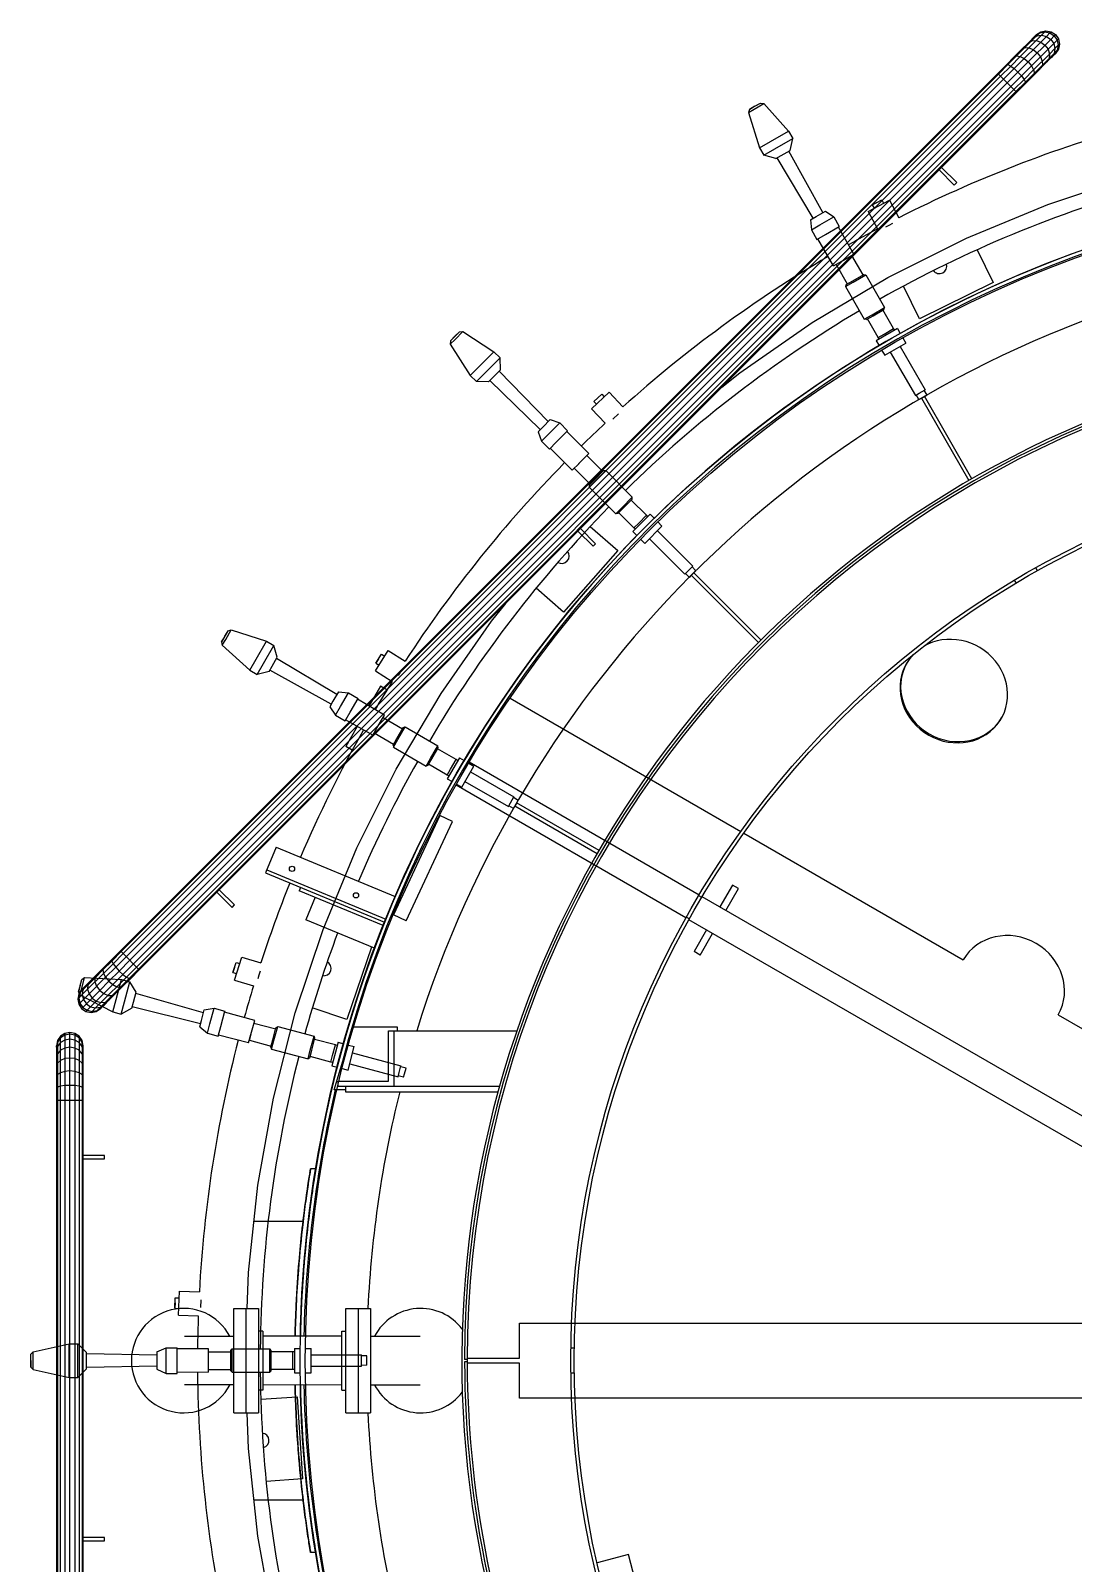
# Model space of a CAD drawing. Header units: metres. Extents: x 0 to 63075, y 0 to 44550.
# Drawn here: x 50992.1 to 51277.7, y 41591.6 to 42011.3 of the extents above; entities that cross this region are included whole.
import ezdxf

# ---------------------------------------------------------------- set-up
doc = ezdxf.new("R2010")
doc.units = ezdxf.units.M
doc.header["$LTSCALE"] = 75
for name, color, linetype in [('GSB', 7, 'Continuous'), ('ML6', 1, 'Continuous'), ('SL1', 8, 'Continuous')]:
    doc.layers.add(name, color=color, linetype=linetype)

# ---------------------------------------------------------------- blocks, each defined once
blk = doc.blocks.new('A$C6bae614f')
at = {"layer": 'SL1'}
for p, q in [((355571.3, 54577), (355580.6, 54578.8)), ((355578.5, 54576.8), (355580.6, 54578.8)), ((355580.6, 54578.8), (355590, 54577)), ((355554.4, 54560.1), (355511.2, 54516.9)), ((355522.6, 54509.6), (355581.4, 54568.4)), ((355572.4, 54570.6), (355533.7, 54531.9)), ((355547.9, 54556.3), (355536.7, 54545.1)), ((355561.6, 54569.9), (355547.9, 54556.3)), ((355547.9, 54556.3), (355554.4, 54560.1)), ((355589.2, 54563), (355548.1, 54521.9)), ((355569.3, 54575), (355554.4, 54560.1)), ((355554.4, 54560.1), (355562.5, 54560.7)), ((355556.4, 54564.7), (355563.6, 54569.3)), ((355561.6, 54569.9), (355569.3, 54575)), ((355563.4, 54571.7), (355561.6, 54569.9)), ((355562.5, 54560.7), (355571.1, 54558.1)), ((355563.4, 54571.7), (355571.3, 54577)), ((355563.6, 54569.3), (355572.4, 54570.6)), ((355569.3, 54575), (355571.3, 54577)), ((355569.3, 54575), (355578.5, 54576.8)), ((355601, 54561.6), (355570.5, 54531.1)), ((355571.1, 54558.1), (355578.7, 54552.5)), ((355578.5, 54576.8), (355572.4, 54570.6)), ((355572.4, 54570.6), (355581.4, 54568.4)), ((355578.5, 54576.8), (355587.8, 54574.8)), ((355578.7, 54552.5), (355584.3, 54544.9)), ((355581.4, 54568.4), (355587.8, 54574.8)), ((355581.4, 54568.4), (355589.2, 54563)), ((355587.8, 54574.8), (355590, 54577)), ((355587.8, 54574.8), (355595.7, 54569.5)), ((355595.7, 54569.5), (355589.2, 54563)), ((355589.2, 54563), (355594.6, 54555.2)), ((355590, 54577), (355597.9, 54571.7)), ((355594.6, 54555.2), (355596.8, 54546.2)), ((355595.7, 54569.5), (355597.9, 54571.7)), ((355595.7, 54569.5), (355601, 54561.6)), ((355602.9, 54552.4), (355596.8, 54546.2)), ((355597.9, 54571.7), (355603.2, 54563.8)), ((355601, 54561.6), (355603.2, 54563.8)), ((355601, 54561.6), (355602.9, 54552.4)), ((355602.9, 54552.4), (355601.2, 54543.2)), ((355602.9, 54552.4), (355605, 54554.4)), ((355603.2, 54563.8), (355605, 54554.4)), ((355605, 54554.4), (355603.2, 54545.1)), ((355523.3, 54531.7), (355508.4, 54516.7)), ((355533.7, 54531.9), (355516.2, 54514.4)), ((355570.5, 54531.1), (355516.5, 54477.1)), ((355536.7, 54545.1), (355523.3, 54531.7)), ((355523.3, 54531.7), (355527.5, 54533.2)), ((355527.5, 54533.2), (355533.7, 54531.9)), ((355533.7, 54531.9), (355540.9, 54527.9)), ((355536.7, 54545.1), (355542.2, 54547.9)), ((355540.9, 54527.9), (355548.1, 54521.9)), ((355542.2, 54547.9), (355549.4, 54547.6)), ((355549.4, 54547.6), (355557.3, 54544.4)), ((355557.3, 54544.4), (355564.8, 54538.6)), ((355586.9, 54536.3), (355558.1, 54507.5)), ((355564.8, 54538.6), (355570.5, 54531.1)), ((355570.5, 54531.1), (355573.8, 54523.2)), ((355573.8, 54523.2), (355574.1, 54516)), ((355586.3, 54528.2), (355574.1, 54516)), ((355596.1, 54535.4), (355582.4, 54521.8)), ((355586.3, 54528.2), (355582.4, 54521.8)), ((355584.3, 54544.9), (355586.9, 54536.3)), ((355595.5, 54537.4), (355586.3, 54528.2)), ((355586.9, 54536.3), (355586.3, 54528.2)), ((355596.8, 54546.2), (355586.9, 54536.3)), ((355595.5, 54537.4), (355590.9, 54530.2)), ((355596.8, 54546.2), (355595.5, 54537.4)), ((355601.2, 54543.2), (355595.5, 54537.4)), ((355601.2, 54543.2), (355596.1, 54535.4)), ((355596.1, 54535.4), (355597.9, 54537.2)), ((355603.2, 54545.1), (355597.9, 54537.2)), ((355601.2, 54543.2), (355603.2, 54545.1)), ((353892.6, 52901), (355492.7, 54501)), ((355494, 54499.7), (353893.9, 52899.7)), ((355497.7, 54495.9), (353897.7, 52896)), ((355508.4, 54516.7), (355492.7, 54501)), ((355492.7, 54501), (355494, 54499.7)), ((355511.2, 54516.9), (355494, 54499.7)), ((355494, 54499.7), (355497.7, 54495.9)), ((355516.2, 54514.4), (355497.7, 54495.9)), ((355497.7, 54495.9), (355503.3, 54490.3)), ((355522.6, 54509.6), (355503.3, 54490.3)), ((355508.4, 54516.7), (355511.2, 54516.9)), ((355548.1, 54521.9), (355509.9, 54483.7)), ((355511.2, 54516.9), (355516.2, 54514.4)), ((355516.2, 54514.4), (355522.6, 54509.6)), ((355522.6, 54509.6), (355529.5, 54503.3)), ((355529.5, 54503.3), (355535.8, 54496.4)), ((355535.8, 54496.4), (355540.6, 54490)), ((355558.1, 54507.5), (355540.6, 54490)), ((355557.8, 54497.1), (355542.9, 54482.2)), ((355559.4, 54501.3), (355543.1, 54485)), ((355548.1, 54521.9), (355554.1, 54514.7)), ((355554.1, 54514.7), (355558.1, 54507.5)), ((355582.4, 54521.8), (355557.8, 54497.1)), ((355559.4, 54501.3), (355557.8, 54497.1)), ((355558.1, 54507.5), (355559.4, 54501.3)), ((355574.1, 54516), (355559.4, 54501.3)), ((355574.1, 54516), (355571.2, 54510.6)), ((355503.3, 54490.3), (353903.2, 52890.4)), ((355509.9, 54483.7), (353909.9, 52883.8)), ((355516.5, 54477.1), (353916.5, 52877.2)), ((355522.1, 54471.5), (353922.1, 52871.6)), ((355525.8, 54467.8), (353925.8, 52867.8)), ((355503.3, 54490.3), (355516.5, 54477.1)), ((355516.5, 54477.1), (355522.1, 54471.5)), ((355540.6, 54490), (355522.1, 54471.5)), ((355522.1, 54471.5), (355527.2, 54466.5)), ((355543.1, 54485), (355525.8, 54467.8)), ((355542.9, 54482.2), (355527.2, 54466.5)), ((355540.6, 54490), (355543.1, 54485)), ((355543.1, 54485), (355542.9, 54482.2)), ((355527.2, 54466.5), (353927.1, 52866.5)), ((355049.7, 54441.4), (355039.7, 54435.2)), ((355039.7, 54435.2), (355047.4, 54439.7)), ((355047.4, 54439.7), (355060, 54446.9)), ((355048.5, 54435.7), (355066, 54445.8)), ((355049.7, 54441.4), (355060, 54446.9)), ((355060, 54446.9), (355066, 54445.8)), ((355066, 54445.8), (355111.3, 54395.8)), ((355037.8, 54429.5), (355048.5, 54435.7)), ((355039.7, 54435.2), (355037.8, 54429.5)), ((355037.8, 54429.5), (355058.4, 54365.3)), ((355078.4, 54376.9), (355111.3, 54395.8)), ((355111.3, 54395.8), (355119.2, 54382.1)), ((355058.4, 54365.3), (355078.4, 54376.9)), ((355058.4, 54365.3), (355066.3, 54351.6)), ((355066.3, 54351.6), (355086.3, 54363.1)), ((355086.3, 54363.1), (355119.2, 54382.1)), ((355097.6, 54351.2), (355113.8, 54360.6)), ((355173.6, 54247.2), (355111.4, 54359.2)), ((355113.8, 54360.6), (355119.2, 54382.1)), ((355087.7, 54345.5), (355066.3, 54351.6)), ((355087.7, 54345.5), (355097.6, 54351.2)), ((355155.9, 54236.9), (355090.1, 54346.9)), ((355417.9, 54301.9), (355390.2, 54329.5)), ((355385.7, 54325.1), (355413.4, 54297.4)), ((355413.4, 54297.4), (355417.9, 54301.9)), ((355584.1, 54262), (355736.5, 54312.7)), ((355161.5, 54240.1), (355178.5, 54250)), ((355178.5, 54250), (355193.5, 54239.4)), ((355256.3, 54249.2), (355275.7, 54259.5)), ((355256.3, 54249.2), (355273.2, 54217.4)), ((355263.9, 54261.2), (355272.4, 54265.7)), ((355272.4, 54265.7), (355263.9, 54261.2)), ((355263.9, 54261.2), (355267.2, 54255)), ((355272.4, 54265.7), (355281, 54270.2)), ((355272.4, 54265.7), (355281, 54270.2)), ((355275.7, 54259.5), (355295.2, 54269.9)), ((355281, 54270.2), (355284.3, 54264.1)), ((355295.2, 54269.9), (355312.2, 54237.7)), ((355435.7, 54200.5), (355584.1, 54262)), ((355151.1, 54234.1), (355161.5, 54240.1)), ((355151.1, 54234.1), (355152.7, 54215.9)), ((355152.7, 54215.9), (355168.2, 54224.8)), ((355152.7, 54215.9), (355162.9, 54198.3)), ((355168.2, 54224.8), (355193.5, 54239.4)), ((355178.3, 54207.2), (355203.7, 54221.8)), ((355193.5, 54239.4), (355203.7, 54221.8)), ((355230.2, 54171.4), (355201.9, 54220.8)), ((355288.6, 54221.1), (355294.5, 54224.2)), ((355294.5, 54224.2), (355301.3, 54227.8)), ((355162.9, 54198.3), (355178.3, 54207.2)), ((355193.2, 54150.1), (355164.6, 54199.3)), ((355292.1, 54128.6), (355435.7, 54200.5)), ((355207.3, 54158.2), (355230.2, 54171.4)), ((355225.8, 54168.9), (355246.3, 54133.4)), ((355455.1, 54179.5), (355484.5, 54119.8)), ((355193.2, 54150.1), (355208.3, 54158.8)), ((355197.7, 54152.7), (355218.2, 54117.1)), ((355228.4, 54123), (355248.2, 54134.5)), ((355229, 54120.5), (355251.9, 54133.8)), ((355248.2, 54134.5), (355251.9, 54133.8)), ((355251.9, 54133.8), (355286.3, 54074.3)), ((355154, 54046.7), (355292.1, 54128.6)), ((355215, 54112.4), (355229, 54120.5)), ((355216.2, 54116), (355215, 54112.4)), ((355215, 54112.4), (355249.3, 54052.9)), ((355216.2, 54116), (355228.4, 54123)), ((355350, 54053.5), (355320.6, 54113.2)), ((355484.5, 54119.8), (355350, 54053.5)), ((355249.3, 54052.9), (355263.3, 54061)), ((355253, 54052.2), (355249.3, 54052.9)), ((355253, 54052.2), (355265.2, 54059.2)), ((355274.6, 54019.4), (355255, 54053.4)), ((355263.3, 54061), (355286.3, 54074.3)), ((355265.2, 54059.2), (355285.1, 54070.7)), ((355302.7, 54035.6), (355283.1, 54069.6)), ((355285.1, 54070.7), (355286.3, 54074.3)), ((354502.7, 54021.6), (354494.6, 54013.1)), ((354494.6, 54013.1), (354500.9, 54019.4)), ((354500.9, 54019.4), (354511.2, 54029.7)), ((354502.7, 54021.6), (354511.2, 54029.7)), ((354502.9, 54015.8), (354517.2, 54030.1)), ((354511.2, 54029.7), (354517.2, 54030.1)), ((354517.2, 54030.1), (354573.9, 53993.5)), ((355022.1, 53955.1), (355154, 54046.7)), ((355309.7, 54035.6), (355271.1, 54013.4)), ((355274.6, 54019.4), (355285.3, 54025.5)), ((355276.6, 54016.5), (355274.6, 54019.4)), ((355285.3, 54025.5), (355302.7, 54035.6)), ((355304.3, 54032.5), (355302.7, 54035.6)), ((355309.7, 54035.6), (355314.7, 54026.8)), ((354494.2, 54007.1), (354502.9, 54015.8)), ((354494.6, 54013.1), (354494.2, 54007.1)), ((354494.2, 54007.1), (354530.7, 53950.4)), ((354547.1, 53966.7), (354573.9, 53993.5)), ((354573.9, 53993.5), (354585.1, 53982.4)), ((355271.1, 54013.4), (355276.2, 54004.6)), ((355280.9, 53996.4), (355286.4, 53986.9)), ((355286.4, 53986.9), (355324.9, 54009.2)), ((355296.7, 53992.9), (355342.4, 53913.8)), ((355314.6, 54003.2), (355360.3, 53924.1)), ((355319.5, 54018.6), (355324.9, 54009.2)), ((354530.7, 53950.4), (354547.1, 53966.7)), ((354558.3, 53955.5), (354585.1, 53982.4)), ((354585.5, 53960.2), (354585.1, 53982.4)), ((354530.7, 53950.4), (354541.9, 53939.2)), ((354541.9, 53939.2), (354558.3, 53955.5)), ((354564.1, 53938.8), (354541.9, 53939.2)), ((354564.1, 53938.8), (354572.2, 53946.9)), ((354658.2, 53851.7), (354566.1, 53940.8)), ((354572.2, 53946.9), (354585.5, 53960.2)), ((354672.6, 53866.1), (354583.5, 53958.2)), ((354989.6, 53928.9), (355022.1, 53955.1)), ((354751.9, 53889.5), (354784.1, 53919.5)), ((354756.2, 53903), (354770.3, 53916.2)), ((354763.2, 53909.6), (354756.2, 53903)), ((354763.2, 53909.6), (354770.3, 53916.2)), ((354770.3, 53916.2), (354775.1, 53911.1)), ((354784.1, 53919.5), (354808.9, 53892.9)), ((355342.4, 53913.8), (355349.1, 53917.7)), ((355349, 53906.1), (355343.9, 53914.7)), ((355349, 53906.1), (355354.5, 53909.3)), ((355349.1, 53917.7), (355360.3, 53924.1)), ((355353.4, 53909), (355440.1, 53758.7)), ((355354.5, 53909.3), (355363.6, 53914.5)), ((355363.6, 53914.5), (355358.7, 53923.2)), ((355445.6, 53761.9), (355358.9, 53912.2)), ((354751.9, 53889.5), (354776.5, 53863.2)), ((354756.2, 53903), (354761, 53897.9)), ((354790.4, 53870.7), (354800.9, 53880.5)), ((354654.2, 53847.7), (354662.7, 53856.2)), ((354662.7, 53856.2), (354676.6, 53870.1)), ((354673.1, 53843.1), (354693.8, 53863.8)), ((354676.6, 53870.1), (354693.8, 53863.8)), ((354693.8, 53863.8), (354708.2, 53849.4)), ((354654.2, 53847.7), (354660.5, 53830.5)), ((354660.5, 53830.5), (354673.1, 53843.1)), ((354660.5, 53830.5), (354674.9, 53816.1)), ((354674.9, 53816.1), (354687.5, 53828.7)), ((354687.5, 53828.7), (354708.2, 53849.4)), ((354746.9, 53807.6), (354706.7, 53848)), ((354716.7, 53777.4), (354676.3, 53817.5)), ((354728.1, 53788.9), (354746.9, 53807.6)), ((354743.2, 53804), (354772.2, 53775)), ((354716.7, 53777.4), (354729, 53789.7)), ((354720.3, 53781), (354749.3, 53752)), ((354757.6, 53760.4), (354773.8, 53776.6)), ((354758.9, 53758.1), (354777.6, 53776.9)), ((354773.8, 53776.6), (354777.6, 53776.9)), ((354777.6, 53776.9), (354826.2, 53728.3)), ((354747.4, 53746.7), (354758.9, 53758.1)), ((354747.7, 53750.4), (354747.4, 53746.7)), ((354747.4, 53746.7), (354796, 53698.1)), ((354747.7, 53750.4), (354757.6, 53760.4)), ((354807.4, 53709.5), (354826.2, 53728.3)), ((354809.7, 53708.3), (354825.9, 53724.5)), ((354852, 53695.2), (354824.3, 53722.9)), ((354825.9, 53724.5), (354826.2, 53728.3)), ((354796, 53698.1), (354807.4, 53709.5)), ((354799.8, 53698.4), (354796, 53698.1)), ((354799.8, 53698.4), (354809.7, 53708.3)), ((354829.1, 53672.2), (354801.4, 53700)), ((354858.8, 53697), (354827.3, 53665.5)), ((354837.8, 53680.9), (354852, 53695.2)), ((354854.4, 53692.5), (354852, 53695.2)), ((354858.8, 53697), (354865.9, 53689.8)), ((354727.1, 53666.5), (354754.8, 53638.8)), ((354759.3, 53643.3), (354731.6, 53671)), ((354749.6, 53675.1), (354799.6, 53631.2)), ((354827.3, 53665.5), (354834.5, 53658.3)), ((354829.1, 53672.2), (354837.8, 53680.9)), ((354831.7, 53669.9), (354829.1, 53672.2)), ((354848.9, 53643.9), (354880.3, 53675.4)), ((354871.9, 53667), (354936.5, 53602.4)), ((354872.6, 53683.1), (354880.3, 53675.4)), ((354799.6, 53631.2), (354700.7, 53518.4)), ((354754.8, 53638.8), (354759.3, 53643.3)), ((354841.2, 53651.6), (354848.9, 53643.9)), ((354857.3, 53652.4), (354921.9, 53587.8)), ((354927.4, 53593.3), (354936.5, 53602.4)), ((354942.2, 53594), (354935.2, 53601.1)), ((354921.9, 53587.8), (354927.4, 53593.3)), ((354930.3, 53582), (354923.1, 53589)), ((354930.3, 53582), (354934.8, 53586.6)), ((354933.8, 53586), (355056.5, 53463.3)), ((354934.8, 53586.6), (354942.2, 53594)), ((355061, 53467.8), (354938.3, 53590.5)), ((355522.8, 53576.9), (355526, 53571.4)), ((355565, 53593.9), (355561.8, 53599.4)), ((354700.7, 53518.4), (354650.7, 53562.3)), ((354569.2, 53502.3), (354595.4, 53534.7)), ((354477.6, 53370.3), (354569.2, 53502.3)), ((354082.9, 53474.6), (354077.3, 53464.3)), ((354077.3, 53464.3), (354081.8, 53472)), ((354077.3, 53464.3), (354078.5, 53458.3)), ((354078.5, 53458.3), (354084.6, 53469)), ((354081.8, 53472), (354089, 53484.6)), ((354082.9, 53474.6), (354089, 53484.6)), ((354084.6, 53469), (354094.8, 53486.6)), ((354089, 53484.6), (354094.8, 53486.6)), ((354094.8, 53486.6), (354159, 53465.9)), ((354140, 53433.1), (354159, 53465.9)), ((354159, 53465.9), (354172.7, 53458)), ((354078.5, 53458.3), (354128.4, 53413)), ((354128.4, 53413), (354140, 53433.1)), ((354153.7, 53425.2), (354172.7, 53458)), ((354169.4, 53420.4), (354178.8, 53436.7)), ((354178.8, 53436.7), (354172.7, 53458)), ((354287.3, 53368.4), (354177.4, 53434.3)), ((354357.9, 53411.5), (354381.2, 53448.8)), ((354358.5, 53425.6), (354368.7, 53442)), ((354363.6, 53433.8), (354358.5, 53425.6)), ((354363.6, 53433.8), (354368.7, 53442)), ((354368.7, 53442), (354374.7, 53438.3)), ((354381.2, 53448.8), (354412, 53429.5)), ((354128.4, 53413), (354142.1, 53405.1)), ((354142.1, 53405.1), (354153.7, 53425.2)), ((354163.7, 53410.5), (354142.1, 53405.1)), ((354163.7, 53410.5), (354169.4, 53420.4)), ((354277.1, 53350.7), (354165.1, 53412.9)), ((354357.9, 53411.5), (354388.4, 53392.4)), ((354358.5, 53425.6), (354364.4, 53421.9)), ((354399.9, 53403.3), (354403.5, 53408.9)), ((354403.5, 53408.9), (354407.5, 53415.4)), ((354367, 53383.9), (354345.9, 53347.5)), ((354378.8, 53377), (354367, 53383.9)), ((354280.3, 53356.2), (354274.3, 53345.8)), ((354290.1, 53373.2), (354280.3, 53356.2)), ((354290.1, 53373.2), (354308.4, 53371.6)), ((354293.8, 53346.3), (354308.4, 53371.6)), ((354308.4, 53371.6), (354326, 53361.4)), ((354311.4, 53336.1), (354326, 53361.4)), ((354374.2, 53331.1), (354325, 53359.7)), ((354395.6, 53232.2), (354477.6, 53370.3)), ((354603.3, 53361.8), (355024.1, 53118.8)), ((354274.3, 53345.8), (354284.8, 53330.8)), ((354284.8, 53330.8), (354293.8, 53346.3)), ((354284.8, 53330.8), (354302.4, 53320.6)), ((354302.4, 53320.6), (354311.4, 53336.1)), ((354352.8, 53294.1), (354303.4, 53322.4)), ((354360.9, 53308.1), (354374.2, 53331.1)), ((354371.6, 53326.6), (354407.1, 53306.1)), ((354324.5, 53310.3), (354303.5, 53273.9)), ((354352.8, 53294.1), (354360.9, 53308.1)), ((354355.4, 53298.5), (354390.9, 53278)), ((354396.8, 53288.2), (354408.2, 53308.1)), ((354398.6, 53286.4), (354411.8, 53309.3)), ((354408.2, 53308.1), (354411.8, 53309.3)), ((354411.8, 53309.3), (354471.3, 53275)), ((354315.3, 53267), (354303.5, 53273.9)), ((354389.8, 53276.1), (354396.8, 53288.2)), ((354389.8, 53276.1), (354390.5, 53272.4)), ((354390.5, 53272.4), (354398.6, 53286.4)), ((354390.5, 53272.4), (354450, 53238)), ((354458.1, 53252), (354471.3, 53275)), ((354460.5, 53251.4), (354472, 53271.3)), ((354504.8, 53249.7), (354470.9, 53269.3)), ((354472, 53271.3), (354471.3, 53275)), ((354450, 53238), (354458.1, 53252)), ((354453.5, 53239.2), (354450, 53238)), ((354453.5, 53239.2), (354460.5, 53251.4)), ((354488.6, 53221.6), (354454.7, 53241.2)), ((354510.9, 53253.2), (354488.6, 53214.6)), ((354494.8, 53232.2), (354504.8, 53249.7)), ((354507.8, 53247.7), (354504.8, 53249.7)), ((354510.9, 53253.2), (354519.6, 53248.1)), ((354515.1, 53199.4), (354537.3, 53237.9)), ((354527.9, 53243.4), (354537.3, 53237.9)), ((354948.2, 53002.9), (354528.8, 53245)), ((354323.7, 53088.6), (354395.6, 53232.2)), ((354488.6, 53221.6), (354494.8, 53232.2)), ((354491.8, 53220), (354488.6, 53221.6)), ((354488.6, 53214.6), (354497.4, 53209.6)), ((354521, 53209.7), (354600.1, 53164)), ((354531.3, 53227.6), (354610.4, 53181.9)), ((354924, 52961), (354504.7, 53203.2)), ((354505.6, 53204.8), (354515.1, 53199.4)), ((354604, 53170.8), (354610.4, 53181.9)), ((354600.1, 53164), (354604, 53170.8)), ((354609.7, 53160.6), (354601, 53165.6)), ((354618.2, 53175.3), (354609.5, 53180.4)), ((354609.7, 53160.6), (354612.9, 53166.2)), ((354612.1, 53165.4), (354762.3, 53078.6)), ((354612.9, 53166.2), (354618.2, 53175.3)), ((354765.5, 53084.1), (354615.2, 53170.9)), ((354475.4, 53147.9), (354390.9, 52966.6)), ((354413.9, 52955.9), (354498.4, 53137.1)), ((354498.4, 53137.1), (354475.4, 53147.9)), ((355029.7, 53115.6), (355429.7, 52884.6)), ((354176.6, 53090.1), (354157.2, 53043.1)), ((354176.6, 53090.1), (354393.8, 53000.1)), ((354262.3, 52940.2), (354323.7, 53088.6)), ((354157.2, 53043.1), (354374.4, 52953.1)), ((354159.6, 53049), (354376.7, 52959.1)), ((354221.1, 53016.7), (354218.7, 53010.8)), ((355008.7, 53020.8), (354985.8, 52981.1)), ((354996.8, 52974.8), (355019.7, 53014.5)), ((355019.7, 53014.5), (355008.7, 53020.8)), ((354068.5, 53007.9), (354096.2, 52980.3)), ((354100.7, 52984.8), (354073, 53012.4)), ((354372.1, 52947.2), (354218.7, 53010.8)), ((354247.7, 52998.8), (354230.7, 52957.7)), ((354374.3, 52953.2), (354393.8, 53000.1)), ((354952.8, 52998.3), (354947.3, 53001.5)), ((356122.6, 52324.8), (354953.7, 52999.7)), ((354096.2, 52980.3), (354100.7, 52984.8)), ((354356.1, 52905.7), (354230.7, 52957.7)), ((354413.9, 52955.9), (354390.9, 52966.6)), ((354924.8, 52962.5), (354930.3, 52959.3)), ((356098.5, 52282.9), (354929.5, 52957.9)), ((354211.5, 52787.8), (354262.3, 52940.2)), ((354961.7, 52939.3), (354938.7, 52899.6)), ((354949.7, 52893.3), (354972.7, 52933)), ((354350.6, 52908), (354305.6, 52775.6)), ((353876.9, 52885.3), (353848.5, 52856.9)), ((353876.7, 52882.5), (353860.4, 52866.2)), ((353879.2, 52877.5), (353861.7, 52860)), ((353876.7, 52882.5), (353893.9, 52899.7)), ((353876.9, 52885.3), (353876.7, 52882.5)), ((353876.7, 52882.5), (353879.2, 52877.5)), ((353892.6, 52901), (353876.9, 52885.3)), ((353879.2, 52877.5), (353897.7, 52896)), ((353879.2, 52877.5), (353884, 52871.1)), ((353884, 52871.1), (353903.2, 52890.4)), ((353890.3, 52864.2), (353909.9, 52883.8)), ((353892.6, 52901), (353893.9, 52899.7)), ((353893.9, 52899.7), (353897.7, 52896)), ((353897.2, 52857.9), (353916.5, 52877.2)), ((353897.7, 52896), (353925.8, 52867.8)), ((354097.9, 52861.6), (354103.5, 52880.1)), ((354100.6, 52870.8), (354103.5, 52880.1)), ((354100.9, 52847.7), (354113.8, 52889.8)), ((354103.5, 52880.1), (354110.2, 52878)), ((354113.8, 52889.8), (354148.6, 52879.2)), ((354949.7, 52893.3), (354938.7, 52899.6)), ((353845.7, 52851.5), (353818.5, 52824.3)), ((353818.6, 52834.7), (353822.3, 52848.8)), ((353819, 52837.6), (353822.3, 52848.8)), ((353822.1, 52832.6), (353827.4, 52852.2)), ((353822.3, 52848.8), (353827.4, 52852.2)), ((353837.3, 52845.7), (353823.7, 52832.1)), ((353827.4, 52852.2), (353894.7, 52848.9)), ((353897.2, 52857.9), (353829.8, 52790.5)), ((353861.7, 52860), (353832.8, 52831.2)), ((353837.3, 52845.7), (353833.5, 52839.3)), ((353835.5, 52822.6), (353865.7, 52852.8)), ((353848.5, 52856.9), (353837.3, 52845.7)), ((353860.4, 52866.2), (353845.7, 52851.5)), ((353848.5, 52856.9), (353845.7, 52851.5)), ((353845.7, 52851.5), (353846, 52844.3)), ((353903.6, 52853.1), (353857.2, 52806.8)), ((353861.9, 52870.3), (353860.4, 52866.2)), ((353860.4, 52866.2), (353861.7, 52860)), ((353861.7, 52860), (353865.7, 52852.8)), ((353865.7, 52852.8), (353884, 52871.1)), ((353865.7, 52852.8), (353871.7, 52845.6)), ((353890.3, 52864.2), (353871.7, 52845.6)), ((353884, 52871.1), (353890.3, 52864.2)), ((353884.9, 52812.2), (353894.7, 52848.9)), ((353890.3, 52864.2), (353897.2, 52857.9)), ((353908.6, 52850.6), (353892.2, 52834.3)), ((353894.7, 52848.9), (353910, 52844.8)), ((353911.4, 52850.8), (353896.4, 52835.8)), ((353897.2, 52857.9), (353903.6, 52853.1)), ((353903.6, 52853.1), (353922.1, 52871.6)), ((353903.6, 52853.1), (353908.6, 52850.6)), ((353908.6, 52850.6), (353925.8, 52867.8)), ((353908.6, 52850.6), (353911.4, 52850.8)), ((353911.4, 52850.8), (353927.1, 52866.5)), ((353925.8, 52867.8), (353927.1, 52866.5)), ((354100.6, 52870.8), (354097.9, 52861.6)), ((354097.9, 52861.6), (354104.6, 52859.5)), ((354100.9, 52847.7), (354135.3, 52837.2)), ((354143.7, 52850.7), (354145.6, 52857.1)), ((354145.6, 52857.1), (354147.9, 52864.4)), ((353816.6, 52822.4), (353814.7, 52813.1)), ((353823, 52821.3), (353814.7, 52813.1)), ((353819, 52837.6), (353816.3, 52826.1)), ((353816.3, 52826.1), (353818.6, 52834.7)), ((353816.3, 52826.1), (353818.9, 52820.7)), ((353821.9, 52830.3), (353816.6, 52822.4)), ((353818.5, 52824.3), (353816.6, 52822.4)), ((353818.5, 52824.3), (353816.8, 52815.1)), ((353823.7, 52832.1), (353818.5, 52824.3)), ((353818.9, 52820.7), (353822.1, 52832.6)), ((353818.9, 52820.7), (353878.9, 52789.9)), ((353823.7, 52832.1), (353821.9, 52830.3)), ((353832.8, 52831.2), (353823, 52821.3)), ((353824.3, 52830.1), (353823, 52821.3)), ((353823, 52821.3), (353825.2, 52812.3)), ((353828.9, 52837.3), (353824.3, 52830.1)), ((353825.2, 52812.3), (353835.5, 52822.6)), ((353833.5, 52839.3), (353832.8, 52831.2)), ((353832.8, 52831.2), (353835.5, 52822.6)), ((353835.5, 52822.6), (353841.1, 52815)), ((353855, 52828.9), (353841.1, 52815)), ((353846, 52844.3), (353849.2, 52836.4)), ((353849.2, 52836.4), (353855, 52828.9)), ((353871.7, 52845.6), (353855, 52828.9)), ((353855, 52828.9), (353862.4, 52823.1)), ((353862.4, 52823.1), (353870.4, 52819.9)), ((353877.6, 52819.6), (353865.3, 52807.4)), ((353870.4, 52819.9), (353877.6, 52819.6)), ((353871.7, 52845.6), (353878.9, 52839.6)), ((353883, 52822.4), (353871.8, 52811.2)), ((353892.2, 52834.3), (353877.6, 52819.6)), ((353877.6, 52819.6), (353883, 52822.4)), ((353878.9, 52839.6), (353886.1, 52835.6)), ((353896.4, 52835.8), (353883, 52822.4)), ((353886.1, 52835.6), (353892.2, 52834.3)), ((353892.2, 52834.3), (353896.4, 52835.8)), ((353900.2, 52808.1), (353910, 52844.8)), ((353921.4, 52825.7), (353910, 52844.8)), ((353916.6, 52807.6), (353921.4, 52825.7)), ((354043.9, 52787.9), (353920.7, 52823.1)), ((353814.7, 52813.1), (353816.6, 52803.7)), ((353818.8, 52805.9), (353816.6, 52803.7)), ((353816.6, 52803.7), (353821.9, 52795.8)), ((353816.8, 52815.1), (353818.8, 52805.9)), ((353818.8, 52805.9), (353825.2, 52812.3)), ((353818.8, 52805.9), (353824.1, 52798)), ((353824.1, 52798), (353821.9, 52795.8)), ((353821.9, 52795.8), (353829.8, 52790.5)), ((353841.1, 52815), (353824.1, 52798)), ((353824.1, 52798), (353832, 52792.7)), ((353825.2, 52812.3), (353830.6, 52804.5)), ((353829.8, 52790.5), (353839.1, 52788.7)), ((353830.6, 52804.5), (353838.4, 52799.1)), ((353832, 52792.7), (353841.2, 52790.7)), ((353838.4, 52799.1), (353847.3, 52796.9)), ((353841.2, 52790.7), (353839.1, 52788.7)), ((353839.1, 52788.7), (353848.5, 52790.5)), ((353841.1, 52815), (353848.7, 52809.4)), ((353847.3, 52796.9), (353841.2, 52790.7)), ((353841.2, 52790.7), (353850.4, 52792.5)), ((353857.2, 52806.8), (353847.3, 52796.9)), ((353847.3, 52796.9), (353856.1, 52798.2)), ((353865.3, 52807.4), (353848.5, 52790.5)), ((353848.5, 52790.5), (353856.4, 52795.8)), ((353848.7, 52809.4), (353857.2, 52806.8)), ((353850.4, 52792.5), (353858.2, 52797.6)), ((353856.1, 52798.2), (353863.4, 52802.8)), ((353858.2, 52797.6), (353856.4, 52795.8)), ((353857.2, 52806.8), (353865.3, 52807.4)), ((353863.4, 52802.8), (353858.2, 52797.6)), ((353871.8, 52811.2), (353863.4, 52802.8)), ((353865.3, 52807.4), (353871.8, 52811.2)), ((353878.9, 52789.9), (353884.9, 52812.2)), ((353878.9, 52789.9), (353894.2, 52785.8)), ((353894.2, 52785.8), (353900.2, 52808.1)), ((353913.6, 52796.6), (353894.2, 52785.8)), ((353913.6, 52796.6), (353916.6, 52807.6)), ((354038.6, 52768.1), (353914.3, 52799.2)), ((354040.3, 52774.3), (354045.4, 52793.3)), ((354045.4, 52793.3), (354063.5, 52796.4)), ((354055.9, 52768.2), (354063.5, 52796.4)), ((354063.5, 52796.4), (354083.1, 52791.1)), ((354075.5, 52762.9), (354083.1, 52791.1)), ((354305.6, 52775.6), (354242.6, 52797)), ((354037.2, 52762.7), (354040.3, 52774.3)), ((354037.2, 52762.7), (354051.3, 52750.9)), ((354051.3, 52750.9), (354055.9, 52768.2)), ((354070.9, 52745.7), (354075.5, 52762.9)), ((354137.5, 52774.3), (354082.6, 52789.2)), ((354130.6, 52748.7), (354137.5, 52774.3)), ((354136.2, 52769.3), (354175.8, 52758.7)), ((354171.8, 52632.2), (354211.5, 52787.8)), ((354172.6, 52737.4), (354179.5, 52763)), ((354176.3, 52760.9), (354179.5, 52763)), ((354179.5, 52763), (354245.9, 52745.3)), ((354282.2, 52647.6), (354317.2, 52762.6)), ((354317.2, 52762.6), (354397.2, 52762.6)), ((354397.2, 52762.6), (354397.2, 52755.2)), ((355602.9, 52784.6), (356053.3, 52524.6)), ((353777.8, 52737.4), (353776, 52728.1)), ((353777.8, 52734.7), (353776, 52725.6)), ((353783.1, 52745.3), (353777.8, 52737.4)), ((353783.1, 52742.4), (353777.8, 52734.7)), ((353777.8, 52737.4), (353777.8, 51572.2)), ((353791, 52750.6), (353783.1, 52745.3)), ((353791, 52747.5), (353783.1, 52742.4)), ((353783.1, 51567.2), (353783.1, 52745.3)), ((353791, 52738.5), (353783.1, 52733.7)), ((353800.4, 52752.5), (353791, 52750.6)), ((353791, 52750.6), (353791, 51559)), ((353800.4, 52749.3), (353791, 52747.5)), ((353800.4, 52740.1), (353791, 52738.5)), ((353800.3, 51560.2), (353800.4, 52752.5)), ((353809.7, 52750.6), (353800.4, 52752.5)), ((353809.7, 52747.5), (353800.4, 52749.3)), ((353809.7, 52738.5), (353800.4, 52740.1)), ((353817.6, 52745.3), (353809.7, 52750.6)), ((353809.7, 52750.6), (353809.7, 51559)), ((353817.6, 52742.4), (353809.7, 52747.5)), ((353817.6, 52733.7), (353809.7, 52738.5)), ((353822.9, 52737.4), (353817.6, 52745.3)), ((353817.6, 52745.3), (353817.6, 51564.2)), ((353822.9, 52734.7), (353817.6, 52742.4)), ((353824.8, 52728.1), (353822.9, 52737.4)), ((353822.9, 52734.7), (353822.9, 52737.4)), ((353824.8, 52725.6), (353822.9, 52734.7)), ((353822.9, 52726.6), (353822.9, 52734.7)), ((354051.3, 52750.9), (354070.9, 52745.7)), ((354126.4, 52733.1), (354071.4, 52747.6)), ((354126.4, 52733.1), (354130.6, 52748.7)), ((354127.8, 52738), (354130.9, 52749.9)), ((354127.8, 52738), (354167.4, 52727.4)), ((354166.8, 52725.2), (354170.4, 52738.7)), ((354168.4, 52721.8), (354172.6, 52737.4)), ((354170.4, 52738.7), (354176.3, 52760.9)), ((354239, 52719.7), (354245.9, 52745.3)), ((354241.6, 52719.7), (354247.5, 52741.9)), ((354247.5, 52741.9), (354245.9, 52745.3)), ((354284.8, 52729.5), (354246.9, 52739.7)), ((354289.7, 52734.4), (354278.2, 52691.5)), ((354289.7, 52734.4), (354299.5, 52731.8)), ((354381.7, 52663.2), (354381.7, 52755.2)), ((354381.7, 52755.2), (354615.5, 52755.2)), ((354391.2, 52755.2), (354391.2, 52653.6)), ((353776, 52725.6), (353775.9, 51581.5)), ((353776, 52725.6), (353776, 52728.1)), ((353777.8, 52726.6), (353776, 52718.2)), ((353777.8, 52713.6), (353776, 52706.3)), ((353783.1, 52733.7), (353777.8, 52726.6)), ((353783.1, 52719.7), (353777.8, 52713.6)), ((353791, 52723.9), (353783.1, 52719.7)), ((353800.4, 52725.3), (353791, 52723.9)), ((353809.7, 52723.9), (353800.4, 52725.3)), ((353817.6, 52719.7), (353809.7, 52723.9)), ((353822.9, 52726.6), (353817.6, 52733.7)), ((353822.9, 52713.6), (353817.6, 52719.7)), ((353822.9, 52726.6), (353822.9, 51572.2)), ((353824.8, 52718.2), (353822.9, 52726.6)), ((353824.8, 52706.3), (353822.9, 52713.6)), ((353824.7, 51581.5), (353824.8, 52728.1)), ((354166.8, 52725.2), (354168.4, 52721.8)), ((354168.4, 52721.8), (354234.8, 52704)), ((354234.8, 52704), (354239, 52719.7)), ((354237.9, 52706.1), (354234.8, 52704)), ((354237.9, 52706.1), (354241.6, 52719.7)), ((354276.4, 52698.2), (354238.5, 52708.3)), ((354276.4, 52698.2), (354279.6, 52710.1)), ((354279.6, 52710.1), (354284.8, 52729.5)), ((354288.1, 52728.4), (354284.8, 52729.5)), ((354307.7, 52683.6), (354319.2, 52726.5)), ((354308.7, 52729.4), (354319.2, 52726.5)), ((354316.1, 52715), (354404.3, 52691.4)), ((353777.8, 52696.2), (353776, 52690.4)), ((353783.1, 52701.2), (353777.8, 52696.2)), ((353783.1, 52678.9), (353777.8, 52675.5)), ((353791, 52704.5), (353783.1, 52701.2)), ((353791, 52681.2), (353783.1, 52678.9)), ((353800.4, 52705.6), (353791, 52704.5)), ((353800.4, 52682), (353791, 52681.2)), ((353809.7, 52704.5), (353800.4, 52705.6)), ((353809.7, 52681.2), (353800.4, 52682)), ((353817.6, 52701.2), (353809.7, 52704.5)), ((353817.6, 52678.9), (353809.7, 52681.2)), ((353822.9, 52696.2), (353817.6, 52701.2)), ((353822.9, 52675.5), (353817.6, 52678.9)), ((353824.8, 52690.4), (353822.9, 52696.2)), ((354279.8, 52697.5), (354276.4, 52698.2)), ((354278.2, 52691.5), (354288, 52688.8)), ((354297.1, 52686.4), (354307.7, 52683.6)), ((354310.8, 52695.1), (354399, 52671.4)), ((354399, 52671.4), (354401, 52679)), ((354401, 52679), (354404.3, 52691.4)), ((354413.5, 52687), (354403.9, 52689.7)), ((354410.8, 52676.8), (354413.5, 52687)), ((353777.8, 52675.5), (353776, 52671.5)), ((353777.8, 52652.4), (353776, 52650.3)), ((353783.1, 52654.2), (353777.8, 52652.4)), ((353791, 52655.3), (353783.1, 52654.2)), ((353800.4, 52655.7), (353791, 52655.3)), ((353809.7, 52655.3), (353800.4, 52655.7)), ((353817.6, 52654.2), (353809.7, 52655.3)), ((353822.9, 52652.4), (353817.6, 52654.2)), ((353824.8, 52671.5), (353822.9, 52675.5)), ((353824.8, 52650.3), (353822.9, 52652.4)), ((354289.6, 52653.6), (354289.6, 52663.2)), ((354289.6, 52663.2), (354381.7, 52663.2)), ((354583.9, 52653.6), (354289.6, 52653.6)), ((354303.1, 52653.6), (354303.1, 52644.1)), ((354409.1, 52670.6), (354399.4, 52673.1)), ((354409.1, 52670.6), (354410.8, 52676.8)), ((353824.8, 52628.1), (353776, 52628.1)), ((354143.3, 52474.1), (354171.8, 52632.2)), ((354303.1, 52647.6), (354282.2, 52647.6)), ((354303.1, 52644.1), (354581.3, 52644.1)), ((353863.9, 52528.1), (353824.8, 52528.1)), ((353824.8, 52521.7), (353863.9, 52521.7)), ((353863.9, 52521.7), (353863.9, 52528.1)), ((354249, 52503.9), (354239.4, 52503.9)), ((354126.1, 52314.4), (354143.3, 52474.1)), ((354136.2, 52407.9), (354225.8, 52407.9)), ((354235.5, 52408.9), (354235.5, 52408.9)), ((354123.8, 52249.2), (354126.1, 52314.4)), ((353992.1, 52249.3), (353992.8, 52268.6)), ((353992.4, 52259), (353992.1, 52249.3)), ((353992.4, 52259), (353992.8, 52268.6)), ((353992.8, 52268.6), (353999.8, 52268.4)), ((353998.7, 52236.7), (354000.2, 52280.7)), ((354000.2, 52280.7), (354036.6, 52279.4)), ((354039.2, 52250.7), (354039.7, 52265)), ((353992.1, 52249.3), (353999.1, 52249)), ((353998.7, 52236.7), (354034.6, 52235.5)), ((354099.7, 52058.7), (354099.7, 52249.2)), ((354099.7, 52249.2), (354144.4, 52249.2)), ((354122, 52058.7), (354122, 52249.2)), ((354144.4, 52249.2), (354144.4, 52058.7)), ((354304, 52249.1), (354348.7, 52249.1)), ((354304, 52058.6), (354304, 52249.1)), ((354326.3, 52249.1), (354326.3, 52058.6)), ((354348.7, 52249.1), (354348.7, 52058.6)), ((354152.2, 52207.9), (354144.4, 52207.9)), ((354152.2, 52207.9), (354152.2, 52100)), ((354296.2, 52099.9), (354296.2, 52207.8)), ((354296.2, 52207.8), (354304, 52207.8)), ((354620.3, 52222.1), (356078.2, 52222.1)), ((354620.3, 52158.6), (354620.3, 52222.1)), ((353733.3, 52170.2), (353799.2, 52184.4)), ((353799.2, 52184.4), (353815, 52184.5)), ((353799.2, 52146.5), (353799.2, 52184.4)), ((353815, 52146.5), (353815, 52184.5)), ((353831, 52169), (353815, 52184.5)), ((353959.1, 52169.7), (353975.8, 52177.4)), ((353975.8, 52148.2), (353975.8, 52177.4)), ((353975.8, 52177.4), (353996.1, 52177.4)), ((353996.1, 52148.2), (353996.1, 52177.4)), ((354053, 52175.3), (353996.1, 52175.4)), ((354009.4, 52198.4), (354099.7, 52198.4)), ((354053, 52148.7), (354053, 52175.3)), ((354094, 52172.4), (354096.5, 52175.2)), ((354096.5, 52148.7), (354096.5, 52175.2)), ((354096.5, 52175.2), (354165.2, 52175.2)), ((354296.2, 52198.3), (354152.2, 52198.4)), ((354165.2, 52148.7), (354165.2, 52175.2)), ((354167.6, 52172.4), (354165.2, 52175.2)), ((354210.3, 52176.1), (354210.3, 52131.6)), ((354210.3, 52176.1), (354220.5, 52176.1)), ((354230, 52176.1), (354240.8, 52176.1)), ((354240.8, 52131.6), (354240.8, 52176.1)), ((354348.7, 52198.3), (354439, 52198.3)), ((354720.5, 52176.4), (354714.1, 52176.4)), ((353729, 52153.9), (353729.3, 52165.6)), ((353729, 52153.9), (353729.3, 52142.2)), ((353729.3, 52165.6), (353733.3, 52170.2)), ((353729.3, 52151.1), (353729.3, 52165.6)), ((353729.3, 52142.2), (353729.3, 52151.1)), ((353733.3, 52150), (353733.3, 52170.2)), ((353733.3, 52137.6), (353733.3, 52150)), ((353831, 52150.3), (353831, 52169)), ((353959.1, 52164.1), (353831, 52166.2)), ((353831, 52138.8), (353831, 52150.3)), ((353959.1, 52169.7), (353959.1, 52150.1)), ((353959.1, 52150.1), (353959.1, 52138.1)), ((353975.8, 52130.4), (353975.8, 52148.2)), ((353996.1, 52130.4), (353996.1, 52148.2)), ((354053, 52170.1), (354094, 52170.1)), ((354053, 52132.6), (354053, 52150)), ((354094, 52149.4), (354094, 52172.4)), ((354094, 52135.4), (354094, 52149.4)), ((354096.5, 52132.6), (354096.5, 52148.7)), ((354165.2, 52132.6), (354165.2, 52148.7)), ((354167.6, 52149.4), (354167.6, 52172.4)), ((354206.8, 52170.1), (354167.6, 52170.1)), ((354167.6, 52135.4), (354167.6, 52149.4)), ((354206.8, 52150), (354206.8, 52170.1)), ((354210.3, 52169.9), (354206.8, 52170.1)), ((354206.8, 52137.7), (354206.8, 52150)), ((354240.8, 52164.2), (354332.2, 52164.2)), ((354332.2, 52151.4), (354332.2, 52164.2)), ((354342.2, 52162.4), (354332.2, 52162.5)), ((354332.2, 52143.6), (354332.2, 52151.4)), ((354342.2, 52151.8), (354342.2, 52162.4)), ((354342.2, 52145.4), (354342.2, 52151.8)), ((354520.3, 52156.3), (354525.1, 52156.3)), ((354525.1, 52151.5), (354520.3, 52151.5)), ((354525.1, 52158.6), (354525.1, 52149.1)), ((354525.1, 52158.6), (354620.3, 52158.6)), ((354620.3, 52149.1), (354525.1, 52149.1)), ((354620.3, 52085.6), (354620.3, 52149.1)), ((353729.3, 52142.2), (353733.3, 52137.6)), ((353733.3, 52137.6), (353799.2, 52123.4)), ((353799.2, 52123.4), (353799.2, 52146.5)), ((353799.2, 52123.4), (353815, 52123.4)), ((353815, 52123.4), (353815, 52146.5)), ((353831, 52138.8), (353815, 52123.4)), ((353959.1, 52143.7), (353831, 52141.6)), ((353959.1, 52138.1), (353975.8, 52130.4)), ((353975.8, 52130.4), (353996.1, 52130.4)), ((354053, 52132.6), (353996.1, 52132.4)), ((354053, 52137.7), (354094, 52137.7)), ((354094, 52135.4), (354096.5, 52132.6)), ((354096.5, 52132.6), (354165.2, 52132.6)), ((354167.6, 52135.4), (354165.2, 52132.6)), ((354206.8, 52137.7), (354167.6, 52137.7)), ((354210.3, 52137.9), (354206.8, 52137.7)), ((354210.3, 52131.6), (354220.5, 52131.6)), ((354230, 52131.6), (354240.8, 52131.6)), ((354240.8, 52143.6), (354332.2, 52143.6)), ((354342.2, 52145.4), (354332.2, 52145.3)), ((354714.1, 52131.4), (354720.5, 52131.4)), ((354099.7, 52109.5), (354009.4, 52109.5)), ((354152.2, 52100), (354144.4, 52100)), ((354296.2, 52109.4), (354152.2, 52109.5)), ((354296.2, 52099.9), (354304, 52099.9)), ((354439, 52109.4), (354348.7, 52109.4)), ((354148.6, 52083.4), (354215, 52087.8)), ((354215, 52087.8), (354224.9, 51938.1)), ((356078.2, 52085.6), (354620.3, 52085.6)), ((354099.7, 52058.7), (354144.4, 52058.7)), ((354126.1, 51993.4), (354123.8, 52058.7)), ((354304, 52058.6), (354348.7, 52058.6)), ((354143.3, 51833.7), (354126.1, 51993.4)), ((354224.9, 51938.1), (354158.4, 51933.8)), ((354136.1, 51899.9), (354225.8, 51899.9)), ((354235.5, 51898.9), (354235.5, 51898.9)), ((353863.9, 51831.5), (353824.8, 51831.5)), ((353824.8, 51825.1), (353863.9, 51825.1)), ((353863.9, 51825.1), (353863.9, 51831.5)), ((354171.8, 51675.6), (354143.3, 51833.7)), ((354249, 51803.9), (354239.4, 51803.9)), ((354819, 51800.3), (354762.1, 51785.1)), ((354850, 51684.4), (354819, 51800.3))]:
    blk.add_line(p, q, dxfattribs=at)
for centre, radius in [((356370.3, 52153.8), 2150), ((356370.3, 52153.8), 2140.5), ((356370.3, 52153.8), 1656.3), ((356370.3, 52153.8), 1650), ((354205.6, 53050.6), 4.76), ((354322.3, 53002.2), 4.76)]:
    blk.add_circle(centre, radius, dxfattribs=at)
for centre, radius, start, end in [((356370.3, 52153.8), 2337.1, 105.5228, 116.9194), ((356370.3, 52153.8), 2150, 350.9962, 178.8135), ((356370.3, 52153.8), 2143.5, 76.4192, 165.5738), ((356370.3, 52153.8), 2222.8, 105.5483, 119.448), ((356370.3, 52153.8), 2337.1, 117.9981, 119.4735), ((356370.3, 52153.8), 2337.1, 120.5228, 131.9194), ((355386.3, 54149.4), 13.5, 215.5857, 16.9106), ((356370.3, 52153.8), 2028.5, 107.5242, 162.754), ((356370.3, 52153.8), 2222.8, 120.5483, 134.448), ((356370.3, 52153.8), 1855, 312.7636, 227.9089), ((356370.3, 52153.8), 1850, 90.0718, 179.9244), ((356370.3, 52153.8), 1845.2, 90.072, 179.9242), ((356370.3, 52153.8), 2337.1, 132.9981, 134.4735), ((356370.3, 52153.8), 2337.1, 135.5228, 146.9194), ((356370.3, 52153.8), 2222.8, 135.5483, 149.448), ((354697.5, 53620.9), 13.5, 238.0867, 39.4096), ((356370.3, 52153.8), 2337.1, 147.9981, 149.4735), ((356370.3, 52153.8), 2337.1, 150.5228, 156.8754), ((356370.3, 52153.8), 2222.8, 150.5483, 156.8434), ((356370.3, 52153.8), 2337.1, 158.1208, 161.9194), ((356370.3, 52153.8), 2222.8, 159.4626, 164.448), ((354263.4, 52869.1), 13.5, 260.5872, 61.909), ((356370.3, 52153.8), 2337.1, 162.9981, 164.4734), ((356370.3, 52153.8), 2337.1, 165.5228, 176.9194), ((356370.3, 52153.8), 2222.8, 165.5482, 179.448), ((356370.3, 52153.8), 2143.5, 166.6809, 178.8099), ((356370.3, 52153.8), 2028.5, 166.0134, 177.3068), ((356326.6, 52158.3), 2106, 173.455, 173.8659), ((354008, 52153.9), 95.2, 27.8163, 332.18), ((356370.3, 52153.8), 2337.1, 177.9981, 179.4734), ((354440.3, 52153.9), 95.2, 37.1746, 152.18), ((356370.3, 52153.8), 1850, 180.0718, 228.0807), ((356370.3, 52153.8), 1845.2, 180.072, 228.2456), ((356370.3, 52153.8), 2337.1, 180.5228, 191.9194), ((356370.3, 52153.8), 2222.8, 180.5482, 194.448), ((356370.3, 52153.8), 2150, 181.1828, 219.8108), ((356373.8, 52153.6), 2153.5, 181.1739, 182.0069), ((356370.3, 52153.8), 2143.5, 181.1864, 193.3057), ((354440.3, 52153.9), 95.2, 207.8163, 322.8217), ((356370.3, 52153.8), 2028.5, 182.6895, 193.9828), ((354150.1, 52008.4), 13.5, 283.0872, 84.409), ((355580, 52026.7), 1349.5, 189.2287, 189.5035)]:
    blk.add_arc(centre, radius, start, end, dxfattribs=at)
for centre, major_axis, start_param, end_param in [((355412.5, 53374.7), (-86.6, 50), 4.31969, 5.802239), ((355412.5, 53374.7), (86.6, -50), 2.91808, 7.461283), ((355413.7, 53376.8), (86.6, -50), 3.154744, 6.270034), ((355516.3, 52834.6), (-86.6, 50), 3.141593, 6.283185)]:
    blk.add_ellipse(centre, major_axis=major_axis, ratio=0.92388, start_param=start_param, end_param=end_param, dxfattribs=at)
for points, knots in [([(354238.1, 52496.1), (354238.8, 52500.1), (354239.2, 52502.6), (354239.3, 52503.5), (354239.4, 52503.8), (354239.4, 52503.9), (354239.4, 52503.9), (354239.5, 52504.4), (354238, 52495.5), (354235.3, 52477.7), (354233.9, 52468.8), (354232.3, 52457.7), (354230.5, 52444.8), (354228.8, 52431.9), (354226.9, 52417.1), (354225.1, 52401.4), (354222.4, 52378.3), (354219.6, 52350.3), (354217.2, 52319.6), (354215.6, 52299.1), (354214.2, 52277.4), (354213.2, 52255.1), (354212.3, 52236.4), (354211.7, 52217.3), (354211.3, 52198.3)], [0.1495705, 0.1495705, 0.1495705, 0.1495705, 0.1827785, 0.1827785, 0.1827785, 0.192816, 0.192816, 0.192816, 0.2702472, 0.2702472, 0.2702472, 0.3089628, 0.3089628, 0.3089628, 0.3476784, 0.3476784, 0.3476784, 0.404803, 0.404803, 0.404803, 0.442886, 0.442886, 0.442886, 0.474831, 0.474831, 0.474831, 0.474831]), ([(354211.3, 52198.3), (354211.7, 52217.3), (354212.3, 52236.4), (354213.2, 52255.1), (354214.5, 52283), (354216.3, 52310), (354218.4, 52334.7), (354220.1, 52354.6), (354221.9, 52372.9), (354223.7, 52389.3), (354224.2, 52393.4), (354224.6, 52397.4), (354225.1, 52401.3), (354227.8, 52425.1), (354230.7, 52446.3), (354233.1, 52462.8), (354235.1, 52476.5), (354236.7, 52487), (354237.8, 52493.9), (354238.7, 52499.3), (354239.2, 52502.5), (354239.3, 52503.5), (354239.4, 52503.8), (354239.4, 52503.9), (354239.4, 52503.9), (354239.5, 52504.1), (354239, 52501.5), (354238.2, 52496.2)], [0.5252527, 0.5252527, 0.5252527, 0.5252527, 0.5571563, 0.5571563, 0.5571563, 0.604762, 0.604762, 0.604762, 0.6428465, 0.6428465, 0.6428465, 0.6523676, 0.6523676, 0.6523676, 0.7104433, 0.7104433, 0.7104433, 0.7588397, 0.7588397, 0.7588397, 0.7975568, 0.7975568, 0.7975568, 0.8072361, 0.8072361, 0.8072361, 0.8504878, 0.8504878, 0.8504878, 0.8504878]), ([(354249, 52503.9), (354249.2, 52504.4), (354247.6, 52495.5), (354244.9, 52477.7), (354243.5, 52468.8), (354241.9, 52457.7), (354240.1, 52444.8), (354238.4, 52431.9), (354236.5, 52417.1), (354234.6, 52401.4), (354231.9, 52378.3), (354229.1, 52350.3), (354226.7, 52319.6), (354225.1, 52299.1), (354223.7, 52277.4), (354222.7, 52255.1), (354221.8, 52236.4), (354221.2, 52217.3), (354220.8, 52198.3)], [0.1942602, 0.1942602, 0.1942602, 0.1942602, 0.2713351, 0.2713351, 0.2713351, 0.3098671, 0.3098671, 0.3098671, 0.3483992, 0.3483992, 0.3483992, 0.4052538, 0.4052538, 0.4052538, 0.4431569, 0.4431569, 0.4431569, 0.4749507, 0.4749507, 0.4749507, 0.4749507]), ([(354235.5, 52408.9), (354237.9, 52428.9), (354240.3, 52446.7), (354242.4, 52461.2), (354244.1, 52472.5), (354245.5, 52481.8), (354246.6, 52488.6), (354247, 52491.2), (354247.3, 52493.5), (354247.7, 52495.4)], [0.0430691, 0.0430691, 0.0430691, 0.0430691, 0.0943598, 0.0943598, 0.0943598, 0.1343243, 0.1343243, 0.1343243, 0.1492904, 0.1492904, 0.1492904, 0.1492904]), ([(354246.7, 52489.7), (354246.2, 52486), (354245.5, 52481.6), (354244.7, 52476.6), (354243.3, 52467.4), (354241.6, 52456), (354239.9, 52442.8), (354238.4, 52432.5), (354237, 52421.1), (354235.5, 52408.9)], [0.86365716, 0.86365716, 0.86365716, 0.86365716, 0.88570976, 0.88570976, 0.88570976, 0.92567558, 0.92567558, 0.92567558, 0.9570304, 0.9570304, 0.9570304, 0.9570304]), ([(354220.8, 52198.3), (354221.2, 52217.3), (354221.8, 52236.4), (354222.7, 52255.1), (354224, 52283), (354225.9, 52310), (354228, 52334.7), (354229.6, 52354.6), (354231.5, 52372.9), (354233.3, 52389.3), (354233.7, 52393.4), (354234.2, 52397.4), (354234.6, 52401.3), (354235.4, 52408), (354236.2, 52414.4), (354237, 52420.6)], [0.5251318, 0.5251318, 0.5251318, 0.5251318, 0.5568841, 0.5568841, 0.5568841, 0.6042645, 0.6042645, 0.6042645, 0.6421689, 0.6421689, 0.6421689, 0.651645, 0.651645, 0.651645, 0.6677782, 0.6677782, 0.6677782, 0.6677782]), ([(354229.9, 52356.9), (354229.3, 52349.6), (354228.6, 52341.8), (354227.9, 52333.6), (354226.4, 52316.7), (354225, 52296.5), (354223.7, 52274.2), (354222.9, 52259.3), (354222.1, 52243.5), (354221.6, 52227.3), (354221.3, 52217.8), (354221, 52208.1), (354220.8, 52198.3)], [162.031836, 162.031836, 162.031836, 162.031836, 197.059291, 197.059291, 197.059291, 268.952645, 268.952645, 268.952645, 316.881547, 316.881547, 316.881547, 345.189393, 345.189393, 345.189393, 345.189393]), ([(354221.7, 52229.2), (354221.9, 52236.5), (354222.2, 52243.8), (354222.5, 52250.8), (354223.2, 52266.4), (354224.1, 52281.4), (354225, 52295.2), (354225.9, 52309), (354226.9, 52321.6), (354227.8, 52332.9), (354228.4, 52340.2), (354229, 52347.2), (354229.7, 52353.7)], [-1098.506815, -1098.506815, -1098.506815, -1098.506815, -1076.824016, -1076.824016, -1076.824016, -1029.083216, -1029.083216, -1029.083216, -981.342415, -981.342415, -981.342415, -950.193996, -950.193996, -950.193996, -950.193996]), ([(354211.3, 52109.4), (354211.7, 52090.5), (354212.3, 52071.4), (354213.2, 52052.7), (354214.5, 52024.8), (354216.3, 51997.8), (354218.4, 51973.1), (354220.1, 51953.2), (354221.9, 51934.9), (354223.7, 51918.5), (354224.2, 51914.4), (354224.6, 51910.4), (354225.1, 51906.5), (354227.8, 51882.6), (354230.7, 51861.5), (354233.1, 51845), (354235, 51831.3), (354236.7, 51820.8), (354237.8, 51813.9), (354238.6, 51808.5), (354239.2, 51805.3), (354239.3, 51804.2), (354239.4, 51804), (354239.4, 51803.8), (354239.4, 51803.8), (354239.4, 51803.8), (354239.1, 51805.7), (354238.5, 51809.5)], [0.5252327, 0.5252327, 0.5252327, 0.5252327, 0.5571351, 0.5571351, 0.5571351, 0.6047389, 0.6047389, 0.6047389, 0.6428219, 0.6428219, 0.6428219, 0.6523427, 0.6523427, 0.6523427, 0.7104161, 0.7104161, 0.7104161, 0.7588106, 0.7588106, 0.7588106, 0.7975262, 0.7975262, 0.7975262, 0.8072051, 0.8072051, 0.8072051, 0.8438551, 0.8438551, 0.8438551, 0.8438551]), ([(354238.5, 51809.5), (354238.9, 51806.7), (354239.2, 51805), (354239.3, 51804.2), (354239.4, 51803.9), (354239.4, 51803.8), (354239.4, 51803.8), (354239.4, 51803.7), (354238.6, 51808.4), (354237.1, 51818.4), (354235.7, 51826.7), (354233.9, 51838.7), (354231.8, 51853.7), (354230.1, 51865.7), (354228.3, 51879.6), (354226.4, 51894.7), (354226, 51898.4), (354225.5, 51902.2), (354225.1, 51906.2), (354222.4, 51929.5), (354219.6, 51957.4), (354217.2, 51988.2), (354215.6, 52008.7), (354214.2, 52030.4), (354213.2, 52052.7), (354212.3, 52071.4), (354211.7, 52090.5), (354211.3, 52109.4)], [0.1561868, 0.1561868, 0.1561868, 0.1561868, 0.1827852, 0.1827852, 0.1827852, 0.1928231, 0.1928231, 0.1928231, 0.2508987, 0.2508987, 0.2508987, 0.2992951, 0.2992951, 0.2992951, 0.3380123, 0.3380123, 0.3380123, 0.3476915, 0.3476915, 0.3476915, 0.4048183, 0.4048183, 0.4048183, 0.4429028, 0.4429028, 0.4429028, 0.4748491, 0.4748491, 0.4748491, 0.4748491]), ([(354245.9, 51823), (354244.7, 51831), (354243.1, 51841.4), (354241.3, 51854), (354239.6, 51866.1), (354237.8, 51880.1), (354235.9, 51895.2), (354235.5, 51899), (354235, 51902.9), (354234.6, 51906.8), (354231.9, 51930.2), (354229, 51958), (354226.7, 51988.7), (354225.1, 52009.1), (354223.7, 52030.8), (354222.7, 52053.1), (354221.8, 52071.7), (354221.2, 52090.6), (354220.8, 52109.4)], [0.2603615, 0.2603615, 0.2603615, 0.2603615, 0.3006055, 0.3006055, 0.3006055, 0.3392704, 0.3392704, 0.3392704, 0.3489366, 0.3489366, 0.3489366, 0.4055957, 0.4055957, 0.4055957, 0.4433685, 0.4433685, 0.4433685, 0.4749686, 0.4749686, 0.4749686, 0.4749686]), ([(354220.8, 52109.4), (354221.2, 52090.6), (354221.8, 52071.6), (354222.7, 52053), (354224, 52025.3), (354225.8, 51998.3), (354227.9, 51973.6), (354229.6, 51953.8), (354231.4, 51935.5), (354233.2, 51919.1), (354233.6, 51915), (354234.1, 51911), (354234.5, 51907.1), (354237.3, 51883.1), (354240.2, 51861.8), (354242.6, 51845.3), (354244.6, 51831.4), (354246.3, 51820.9), (354247.4, 51814), (354248.3, 51808.5), (354248.8, 51805.3), (354249, 51804.2), (354249, 51804), (354249, 51803.8), (354249, 51803.8), (354249, 51803.8), (354249, 51803.8), (354249, 51803.8)], [0.5251117, 0.5251117, 0.5251117, 0.5251117, 0.5566688, 0.5566688, 0.5566688, 0.6038831, 0.6038831, 0.6038831, 0.6416546, 0.6416546, 0.6416546, 0.6510975, 0.6510975, 0.6510975, 0.709093, 0.709093, 0.709093, 0.7574226, 0.7574226, 0.7574226, 0.7960862, 0.7960862, 0.7960862, 0.8057521, 0.8057521, 0.8057521, 0.8058694, 0.8058694, 0.8058694, 0.8058694]), ([(354221.2, 52093.7), (354221.5, 52081.1), (354222, 52068.7), (354222.5, 52056.6), (354223.3, 52040.9), (354224.1, 52025.9), (354225, 52012.1), (354225.9, 51998.2), (354226.9, 51985.5), (354227.9, 51974.2), (354228.5, 51966.9), (354229.1, 51959.8), (354229.7, 51953.3)], [447.662159, 447.662159, 447.662159, 447.662159, 484.632705, 484.632705, 484.632705, 532.561608, 532.561608, 532.561608, 580.49051, 580.49051, 580.49051, 611.763644, 611.763644, 611.763644, 611.763644]), ([(354218.7, 51969.9), (354218.6, 51971.3), (354218.4, 51972.8), (354218.3, 51974.2), (354217.1, 51988.3), (354215.9, 52005), (354214.8, 52023.2)], [978.977079, 978.977079, 978.977079, 978.977079, 985.188788, 985.188788, 985.188788, 1045.754281, 1045.754281, 1045.754281, 1045.754281])]:
    blk.add_open_spline(points, degree=3, knots=knots, dxfattribs=at)
blk = doc.blocks.new('zw$15D4')
at = {"layer": 'ML6', "xscale": 0.2502808837766805, "yscale": 0.2502808837766805, "zscale": 0.2502808837766805}
blk.add_blockref('A$C6bae614f', (-85544.74, -3177.34), dxfattribs=at)

msp = doc.modelspace()

# ---------------------------------------------------------------- block references
at = {"layer": 'GSB', "xscale": 0.6000000000000068, "yscale": 0.6000000000000068, "zscale": 0.6000000000000068}
msp.add_blockref('zw$15D4', (49200, 35721.63), dxfattribs=at)

doc.saveas('drawing.dxf')
